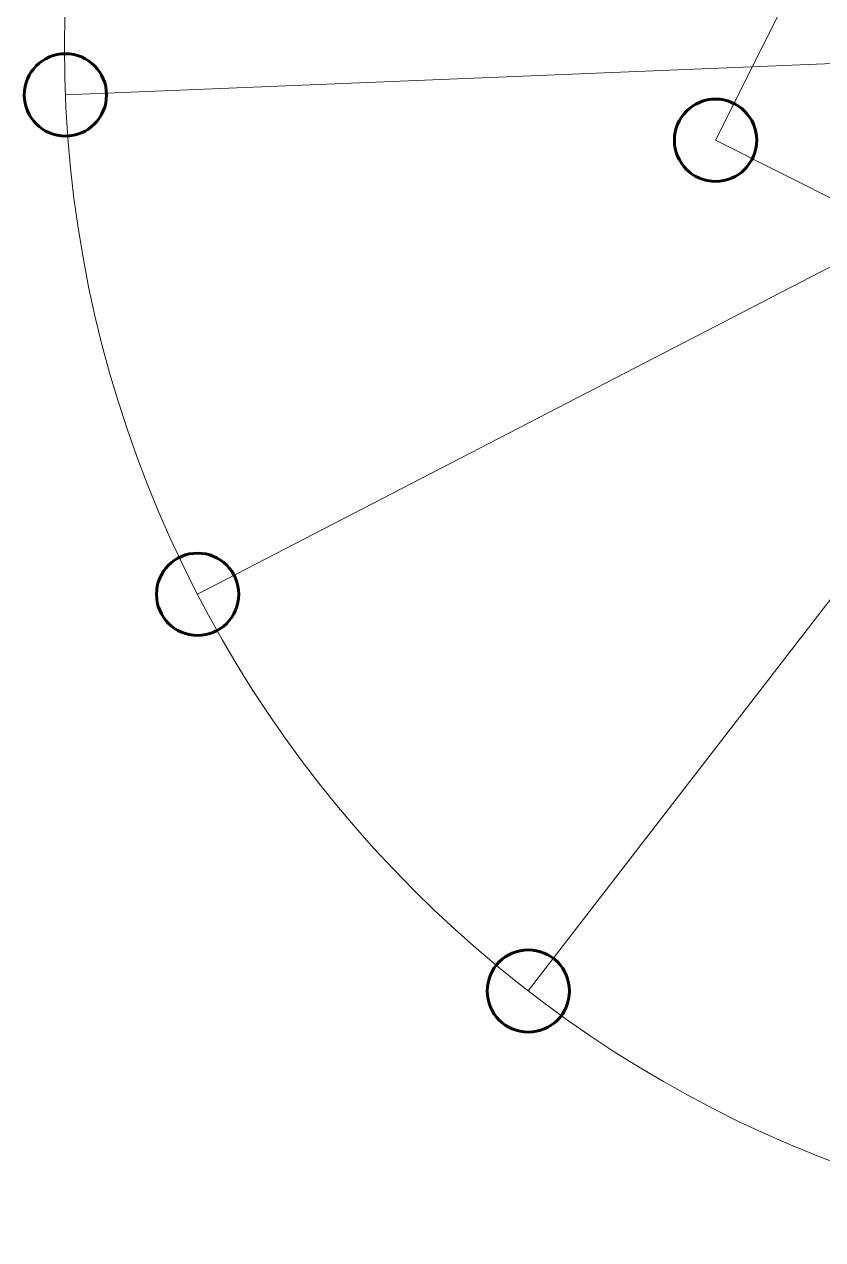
# Model space of a CAD drawing. Header units: millimetres. Extents: x -251276 to -64927, y -339544 to -199359.
# Drawn here: x -250581 to -248640, y -291223 to -288270 of the extents above; entities that cross this region are included whole.
import ezdxf

# ---------------------------------------------------------------- set-up
doc = ezdxf.new("R2010")
doc.units = ezdxf.units.MM
doc.layers.get('0').update_dxf_attribs({"color": 251, "lineweight": 15})

msp = doc.modelspace()

# ---------------------------------------------------------------- linework, layer by layer
at = {"ltscale": 100}
for q in [(-250481.208, -288441.034), (-250159.743, -289654.527), (-249355.554, -290618.467)]:
    msp.add_line((-247583.62, -288322.764), q, dxfattribs=at)
msp.add_lwpolyline([(-246190.794, -287942.322), (-248110.384, -286978.435), (-248900.161, -288551.284), (-246980.571, -289515.171), (-246190.794, -287942.322)], dxfattribs=at)
msp.add_circle((-247583.62, -288322.764), 2900, dxfattribs=at)
at = {"lineweight": 60}
for centre in [(-250481.208, -288441.034), (-248900.161, -288551.284), (-250159.743, -289654.527), (-249355.554, -290618.467)]:
    msp.add_circle(centre, 100, dxfattribs=at)

doc.saveas('drawing.dxf')
